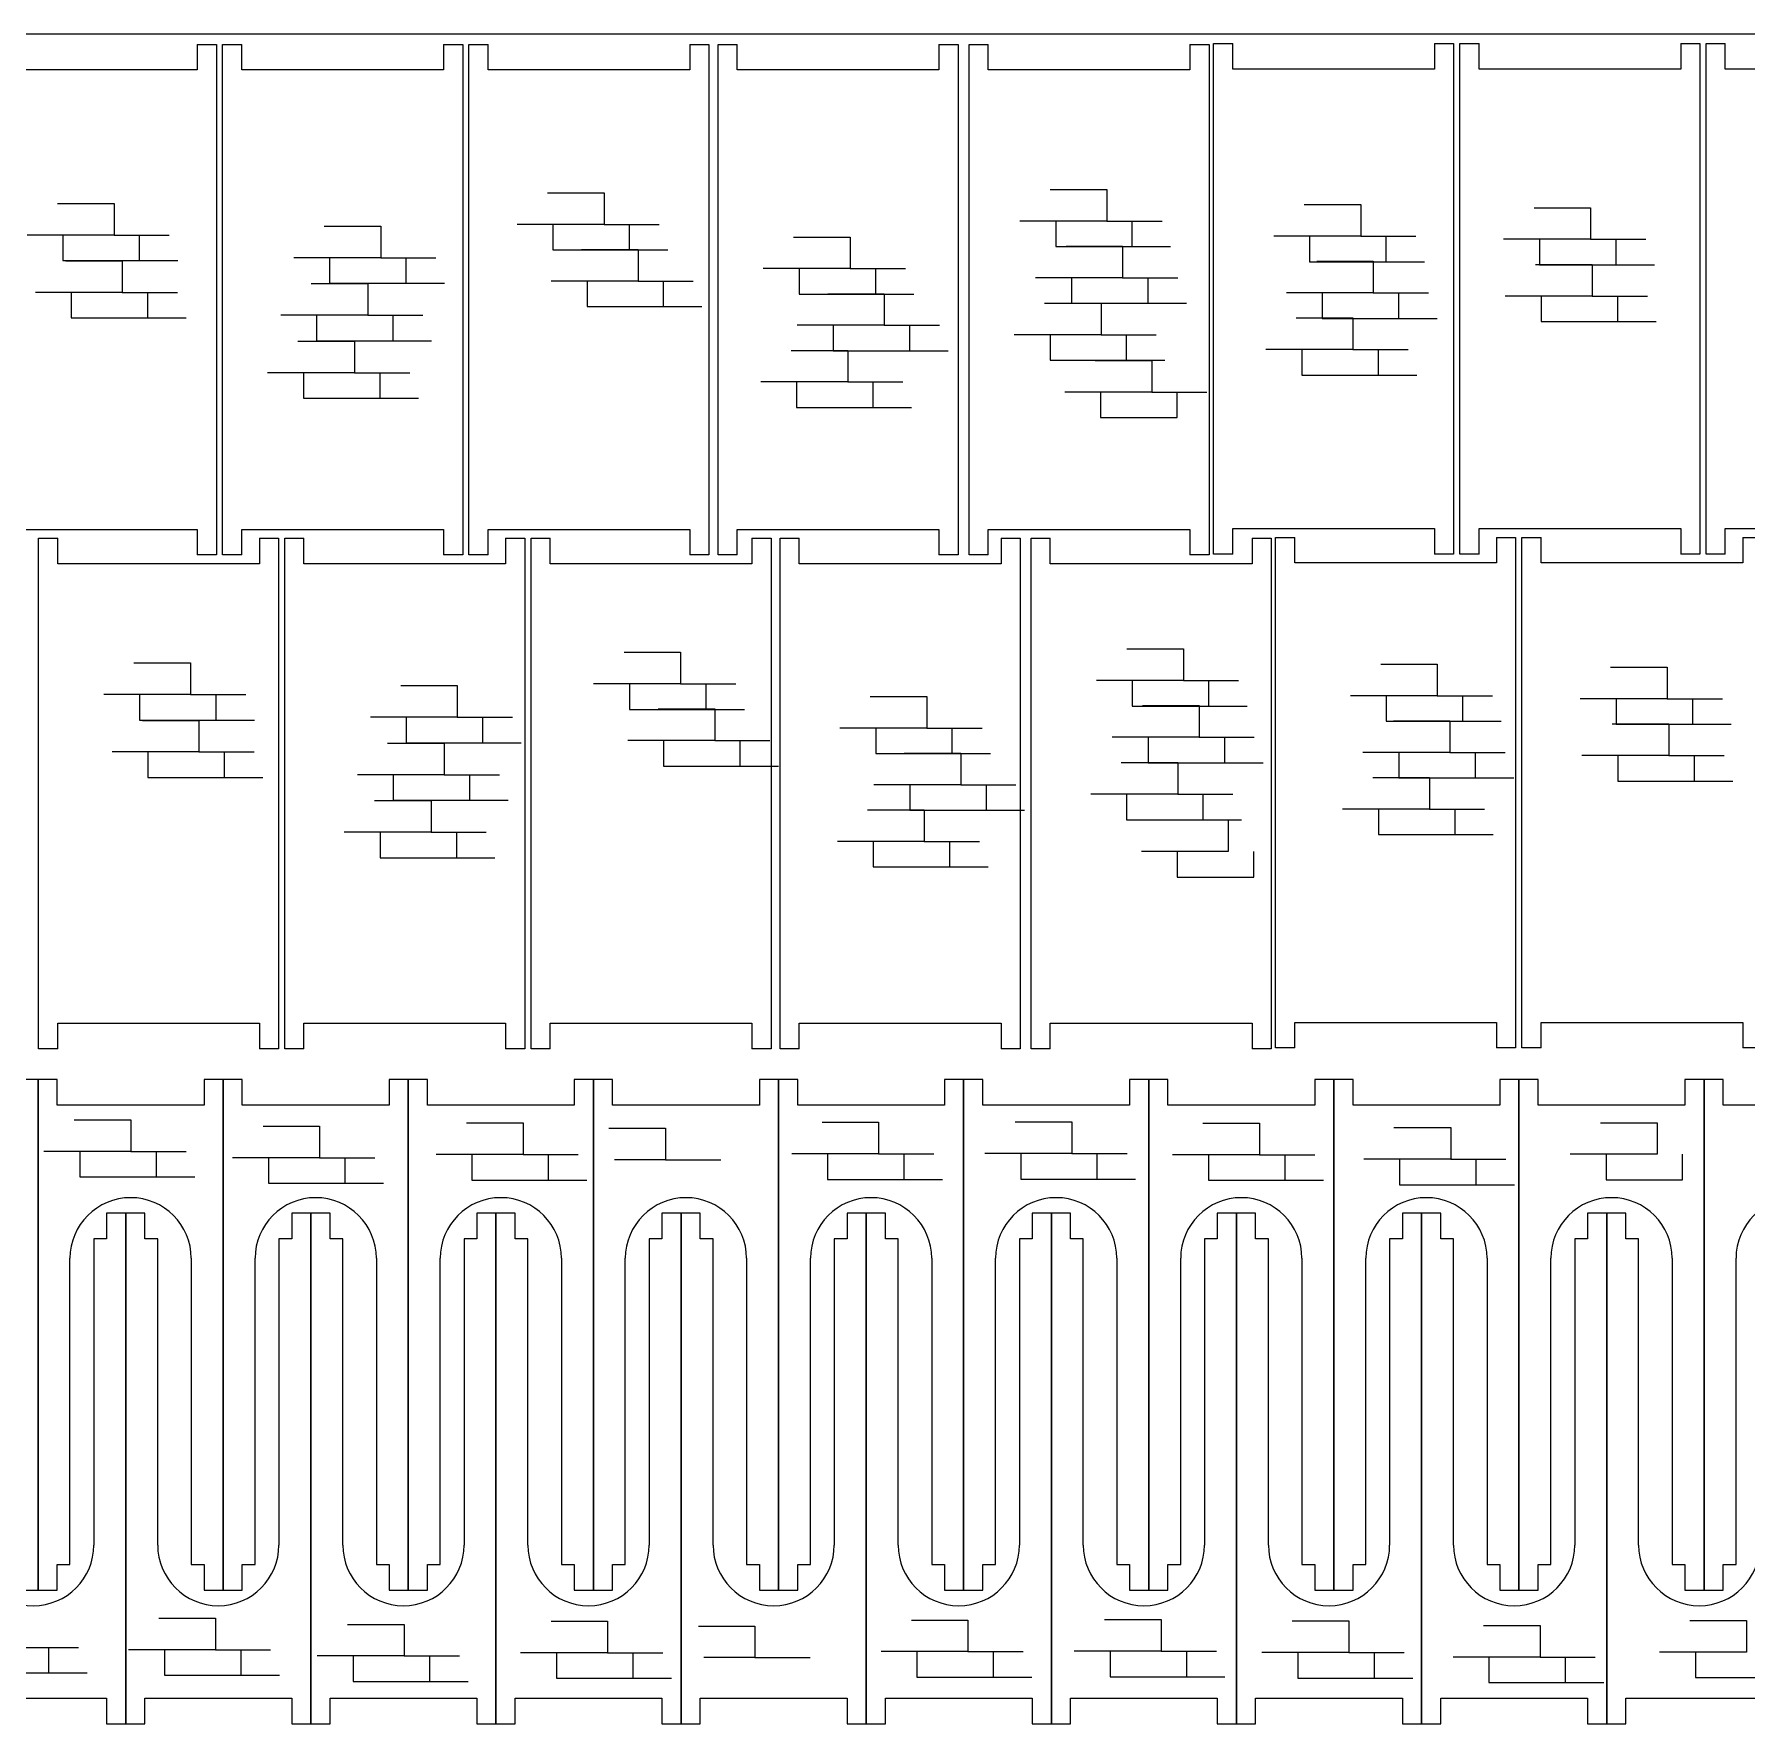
# Model space of a CAD drawing. Extents: x 12 to 612, y 217 to 777.
# Drawn here: x 134 to 268.1, y 644.8 to 777.1 of the extents above; entities that cross this region are included whole.
import ezdxf

# ---------------------------------------------------------------- set-up
doc = ezdxf.new("R2010")
doc.units = 0
doc.header["$MEASUREMENT"] = 0
doc.layers.get('0').update_dxf_attribs({"linetype": 'CONTINUOUS'})
doc.layers.add('VISIBLE__ISO_', color=7, linetype='CONTINUOUS')

msp = doc.modelspace()

# ---------------------------------------------------------------- linework, layer by layer
msp.add_line((612.27, 777.15), (12.27, 777.15))
at = {"color": 5}
for p, q in [((174.18, 764.73), (178.61, 764.73)), ((178.61, 764.73), (178.61, 762.25)), ((213.56, 764.99), (217.99, 764.99)), ((217.99, 764.99), (217.99, 762.51)), ((135.79, 763.89), (140.23, 763.89)), ((140.23, 763.89), (140.23, 761.41)), ((233.45, 763.8), (237.88, 763.8)), ((237.88, 763.8), (237.88, 761.32)), ((251.46, 763.55), (255.89, 763.55)), ((255.89, 763.55), (255.89, 761.08)), ((156.69, 762.11), (161.12, 762.11)), ((161.12, 762.11), (161.12, 759.63)), ((178.61, 762.25), (171.8, 762.25)), ((178.61, 762.25), (174.61, 762.25)), ((174.61, 762.25), (174.61, 760.25)), ((178.61, 762.25), (182.94, 762.25)), ((180.61, 760.25), (180.61, 762.25)), ((217.99, 762.51), (211.19, 762.51)), ((217.99, 762.51), (213.99, 762.51)), ((213.99, 762.51), (213.99, 760.51)), ((217.99, 762.51), (222.32, 762.51)), ((219.99, 760.51), (219.99, 762.51)), ((140.23, 761.41), (133.42, 761.41)), ((140.23, 761.41), (136.23, 761.41)), ((136.23, 761.41), (136.23, 759.41)), ((140.23, 761.41), (144.55, 761.41)), ((142.23, 759.41), (142.23, 761.41)), ((193.46, 761.26), (197.89, 761.26)), ((197.89, 761.26), (197.89, 758.78)), ((237.88, 761.32), (231.07, 761.32)), ((237.88, 761.32), (233.88, 761.32)), ((233.88, 761.32), (233.88, 759.32)), ((237.88, 761.32), (242.21, 761.32)), ((239.88, 759.32), (239.88, 761.32)), ((255.89, 761.08), (249.08, 761.08)), ((255.89, 761.08), (251.89, 761.08)), ((251.89, 761.08), (251.89, 759.08)), ((255.89, 761.08), (260.22, 761.08)), ((257.89, 759.08), (257.89, 761.08)), ((136.23, 759.41), (140.23, 759.41)), ((136.45, 759.39), (140.88, 759.39)), ((140.23, 759.41), (142.23, 759.41)), ((140.88, 759.39), (140.88, 756.92)), ((142.23, 759.41), (145.23, 759.41)), ((161.12, 759.63), (154.31, 759.63)), ((161.12, 759.63), (157.12, 759.63)), ((157.12, 759.63), (157.12, 757.63)), ((161.12, 759.63), (165.45, 759.63)), ((163.12, 757.63), (163.12, 759.63)), ((174.61, 760.25), (178.61, 760.25)), ((176.84, 760.29), (181.28, 760.29)), ((178.61, 760.25), (180.61, 760.25)), ((180.61, 760.25), (183.61, 760.25)), ((181.28, 760.29), (181.28, 757.81)), ((213.99, 760.51), (217.99, 760.51)), ((214.8, 760.55), (219.23, 760.55)), ((217.99, 760.51), (219.99, 760.51)), ((219.23, 760.55), (219.23, 758.07)), ((219.99, 760.51), (222.99, 760.51)), ((233.88, 759.32), (237.88, 759.32)), ((234.44, 759.36), (238.87, 759.36)), ((237.88, 759.32), (239.88, 759.32)), ((238.87, 759.36), (238.87, 756.88)), ((239.88, 759.32), (242.88, 759.32)), ((197.89, 758.78), (191.09, 758.78)), ((197.89, 758.78), (193.89, 758.78)), ((193.89, 758.78), (193.89, 756.78)), ((197.89, 758.78), (202.22, 758.78)), ((199.89, 756.78), (199.89, 758.78)), ((219.23, 758.07), (212.42, 758.07)), ((219.23, 758.07), (215.23, 758.07)), ((215.23, 758.07), (215.23, 756.07)), ((219.23, 758.07), (223.55, 758.07)), ((221.23, 756.07), (221.23, 758.07)), ((251.58, 759.11), (256.02, 759.11)), ((251.89, 759.08), (255.89, 759.08)), ((255.89, 759.08), (257.89, 759.08)), ((256.02, 759.11), (256.02, 756.63)), ((257.89, 759.08), (260.89, 759.08)), ((140.88, 756.92), (134.08, 756.92)), ((140.88, 756.92), (136.88, 756.92)), ((136.88, 756.92), (136.88, 754.92)), ((140.88, 756.92), (145.21, 756.92)), ((142.88, 754.92), (142.88, 756.92)), ((155.66, 757.61), (160.1, 757.61)), ((157.12, 757.63), (161.12, 757.63)), ((160.1, 757.61), (160.1, 755.13)), ((161.12, 757.63), (163.12, 757.63)), ((163.12, 757.63), (166.12, 757.63)), ((181.28, 757.81), (174.47, 757.81)), ((181.28, 757.81), (177.28, 757.81)), ((177.28, 757.81), (177.28, 755.81)), ((181.28, 757.81), (185.6, 757.81)), ((183.28, 755.81), (183.28, 757.81)), ((193.89, 756.78), (197.89, 756.78)), ((196.13, 756.82), (200.56, 756.82)), ((197.89, 756.78), (199.89, 756.78)), ((199.89, 756.78), (202.89, 756.78)), ((200.56, 756.82), (200.56, 754.34)), ((238.87, 756.88), (232.06, 756.88)), ((238.87, 756.88), (234.87, 756.88)), ((234.87, 756.88), (234.87, 754.88)), ((238.87, 756.88), (243.19, 756.88)), ((240.87, 754.88), (240.87, 756.88)), ((256.02, 756.63), (249.21, 756.63)), ((256.02, 756.63), (252.02, 756.63)), ((252.02, 756.63), (252.02, 754.63)), ((256.02, 756.63), (260.34, 756.63)), ((258.02, 754.63), (258.02, 756.63)), ((177.28, 755.81), (181.28, 755.81)), ((181.28, 755.81), (183.28, 755.81)), ((183.28, 755.81), (186.28, 755.81)), ((213.12, 756.08), (217.55, 756.08)), ((215.23, 756.07), (219.23, 756.07)), ((217.55, 756.08), (217.55, 753.6)), ((219.23, 756.07), (221.23, 756.07)), ((221.23, 756.07), (224.23, 756.07)), ((136.88, 754.92), (140.88, 754.92)), ((140.88, 754.92), (142.88, 754.92)), ((142.88, 754.92), (145.88, 754.92)), ((160.1, 755.13), (153.29, 755.13)), ((160.1, 755.13), (156.1, 755.13)), ((156.1, 755.13), (156.1, 753.13)), ((160.1, 755.13), (164.42, 755.13)), ((162.1, 753.13), (162.1, 755.13)), ((200.56, 754.34), (193.75, 754.34)), ((200.56, 754.34), (196.56, 754.34)), ((196.56, 754.34), (196.56, 752.34)), ((200.56, 754.34), (204.88, 754.34)), ((202.56, 752.34), (202.56, 754.34)), ((232.83, 754.92), (237.27, 754.92)), ((234.87, 754.88), (238.87, 754.88)), ((237.27, 754.92), (237.27, 752.44)), ((238.87, 754.88), (240.87, 754.88)), ((240.87, 754.88), (243.87, 754.88)), ((252.02, 754.63), (256.02, 754.63)), ((256.02, 754.63), (258.02, 754.63)), ((258.02, 754.63), (261.02, 754.63)), ((154.64, 753.11), (159.07, 753.11)), ((156.1, 753.13), (160.1, 753.13)), ((159.07, 753.11), (159.07, 750.63)), ((160.1, 753.13), (162.1, 753.13)), ((162.1, 753.13), (165.1, 753.13)), ((217.55, 753.6), (210.74, 753.6)), ((217.55, 753.6), (213.55, 753.6)), ((213.55, 753.6), (213.55, 751.6)), ((217.55, 753.6), (221.87, 753.6)), ((219.55, 751.6), (219.55, 753.6)), ((193.26, 752.38), (197.7, 752.38)), ((196.56, 752.34), (200.56, 752.34)), ((197.7, 752.38), (197.7, 749.9)), ((200.56, 752.34), (202.56, 752.34)), ((202.56, 752.34), (205.56, 752.34)), ((213.55, 751.6), (217.55, 751.6)), ((217.07, 751.59), (221.51, 751.59)), ((217.55, 751.6), (219.55, 751.6)), ((219.55, 751.6), (222.55, 751.6)), ((221.51, 751.59), (221.51, 749.11)), ((237.27, 752.44), (230.46, 752.44)), ((237.27, 752.44), (233.27, 752.44)), ((233.27, 752.44), (233.27, 750.44)), ((237.27, 752.44), (241.59, 752.44)), ((239.27, 750.44), (239.27, 752.44)), ((159.07, 750.63), (152.26, 750.63)), ((159.07, 750.63), (155.07, 750.63)), ((155.07, 750.63), (155.07, 748.63)), ((159.07, 750.63), (163.39, 750.63)), ((161.07, 748.63), (161.07, 750.63)), ((197.7, 749.9), (190.89, 749.9)), ((197.7, 749.9), (193.7, 749.9)), ((193.7, 749.9), (193.7, 747.9)), ((197.7, 749.9), (202.02, 749.9)), ((199.7, 747.9), (199.7, 749.9)), ((233.27, 750.44), (237.27, 750.44)), ((237.27, 750.44), (239.27, 750.44)), ((239.27, 750.44), (242.27, 750.44)), ((155.07, 748.63), (159.07, 748.63)), ((159.07, 748.63), (161.07, 748.63)), ((161.07, 748.63), (164.07, 748.63)), ((221.51, 749.11), (214.7, 749.11)), ((221.51, 749.11), (217.51, 749.11)), ((217.51, 749.11), (217.51, 747.11)), ((221.51, 749.11), (225.83, 749.11)), ((223.51, 747.11), (223.51, 749.11)), ((193.7, 747.9), (197.7, 747.9)), ((197.7, 747.9), (199.7, 747.9)), ((199.7, 747.9), (202.7, 747.9)), ((217.51, 747.11), (221.51, 747.11)), ((221.51, 747.11), (223.51, 747.11)), ((180.18, 728.73), (184.61, 728.73)), ((184.61, 728.73), (184.61, 726.25)), ((219.56, 728.99), (223.99, 728.99)), ((223.99, 728.99), (223.99, 726.51)), ((141.79, 727.89), (146.23, 727.89)), ((146.23, 727.89), (146.23, 725.41)), ((239.45, 727.8), (243.88, 727.8)), ((243.88, 727.8), (243.88, 725.32)), ((257.46, 727.55), (261.89, 727.55)), ((261.89, 727.55), (261.89, 725.08)), ((162.69, 726.11), (167.12, 726.11)), ((167.12, 726.11), (167.12, 723.63)), ((184.61, 726.25), (177.8, 726.25)), ((184.61, 726.25), (180.61, 726.25)), ((180.61, 726.25), (180.61, 724.25)), ((184.61, 726.25), (188.94, 726.25)), ((186.61, 724.25), (186.61, 726.25)), ((223.99, 726.51), (217.19, 726.51)), ((223.99, 726.51), (219.99, 726.51)), ((219.99, 726.51), (219.99, 724.51)), ((223.99, 726.51), (228.32, 726.51)), ((225.99, 724.51), (225.99, 726.51)), ((146.23, 725.41), (139.42, 725.41)), ((146.23, 725.41), (142.23, 725.41)), ((142.23, 725.41), (142.23, 723.41)), ((146.23, 725.41), (150.55, 725.41)), ((148.23, 723.41), (148.23, 725.41)), ((199.46, 725.26), (203.89, 725.26)), ((203.89, 725.26), (203.89, 722.78)), ((219.99, 724.51), (223.99, 724.51)), ((220.8, 724.55), (225.23, 724.55)), ((223.99, 724.51), (225.99, 724.51)), ((225.23, 724.55), (225.23, 722.07)), ((225.99, 724.51), (228.99, 724.51)), ((243.88, 725.32), (237.07, 725.32)), ((243.88, 725.32), (239.88, 725.32)), ((239.88, 725.32), (239.88, 723.32)), ((243.88, 725.32), (248.21, 725.32)), ((245.88, 723.32), (245.88, 725.32)), ((261.89, 725.08), (255.08, 725.08)), ((261.89, 725.08), (257.89, 725.08)), ((257.89, 725.08), (257.89, 723.08)), ((261.89, 725.08), (266.22, 725.08)), ((263.89, 723.08), (263.89, 725.08)), ((142.23, 723.41), (146.23, 723.41)), ((142.45, 723.39), (146.88, 723.39)), ((146.23, 723.41), (148.23, 723.41)), ((146.88, 723.39), (146.88, 720.92)), ((148.23, 723.41), (151.23, 723.41)), ((167.12, 723.63), (160.31, 723.63)), ((167.12, 723.63), (163.12, 723.63)), ((163.12, 723.63), (163.12, 721.63)), ((167.12, 723.63), (171.45, 723.63)), ((169.12, 721.63), (169.12, 723.63)), ((180.61, 724.25), (184.61, 724.25)), ((182.84, 724.29), (187.28, 724.29)), ((184.61, 724.25), (186.61, 724.25)), ((186.61, 724.25), (189.61, 724.25)), ((187.28, 724.29), (187.28, 721.81)), ((239.88, 723.32), (243.88, 723.32)), ((240.44, 723.36), (244.87, 723.36)), ((243.88, 723.32), (245.88, 723.32)), ((244.87, 723.36), (244.87, 720.88)), ((245.88, 723.32), (248.88, 723.32)), ((257.58, 723.11), (262.02, 723.11)), ((257.89, 723.08), (261.89, 723.08)), ((261.89, 723.08), (263.89, 723.08)), ((262.02, 723.11), (262.02, 720.63)), ((263.89, 723.08), (266.89, 723.08)), ((187.28, 721.81), (180.47, 721.81)), ((187.28, 721.81), (183.28, 721.81)), ((183.28, 721.81), (183.28, 719.81)), ((187.28, 721.81), (191.6, 721.81)), ((189.28, 719.81), (189.28, 721.81)), ((203.89, 722.78), (197.09, 722.78)), ((203.89, 722.78), (199.89, 722.78)), ((199.89, 722.78), (199.89, 720.78)), ((203.89, 722.78), (208.22, 722.78)), ((205.89, 720.78), (205.89, 722.78)), ((225.23, 722.07), (218.42, 722.07)), ((225.23, 722.07), (221.23, 722.07)), ((221.23, 722.07), (221.23, 720.07)), ((225.23, 722.07), (229.55, 722.07)), ((227.23, 720.07), (227.23, 722.07)), ((146.88, 720.92), (140.08, 720.92)), ((146.88, 720.92), (142.88, 720.92)), ((142.88, 720.92), (142.88, 718.92)), ((146.88, 720.92), (151.21, 720.92)), ((148.88, 718.92), (148.88, 720.92)), ((161.66, 721.61), (166.1, 721.61)), ((163.12, 721.63), (167.12, 721.63)), ((166.1, 721.61), (166.1, 719.13)), ((167.12, 721.63), (169.12, 721.63)), ((169.12, 721.63), (172.12, 721.63)), ((199.89, 720.78), (203.89, 720.78)), ((202.13, 720.82), (206.56, 720.82)), ((203.89, 720.78), (205.89, 720.78)), ((205.89, 720.78), (208.89, 720.78)), ((206.56, 720.82), (206.56, 718.34)), ((244.87, 720.88), (238.06, 720.88)), ((244.87, 720.88), (240.87, 720.88)), ((240.87, 720.88), (240.87, 718.88)), ((244.87, 720.88), (249.19, 720.88)), ((246.87, 718.88), (246.87, 720.88)), ((262.02, 720.63), (255.21, 720.63)), ((262.02, 720.63), (258.02, 720.63)), ((258.02, 720.63), (258.02, 718.63)), ((262.02, 720.63), (266.34, 720.63)), ((264.02, 718.63), (264.02, 720.63)), ((166.1, 719.13), (159.29, 719.13)), ((166.1, 719.13), (162.1, 719.13)), ((162.1, 719.13), (162.1, 717.13)), ((166.1, 719.13), (170.42, 719.13)), ((168.1, 717.13), (168.1, 719.13)), ((183.28, 719.81), (187.28, 719.81)), ((187.28, 719.81), (189.28, 719.81)), ((189.28, 719.81), (192.28, 719.81)), ((219.12, 720.08), (223.55, 720.08)), ((221.23, 720.07), (225.23, 720.07)), ((223.55, 720.08), (223.55, 717.6)), ((225.23, 720.07), (227.23, 720.07)), ((227.23, 720.07), (230.23, 720.07)), ((142.88, 718.92), (146.88, 718.92)), ((146.88, 718.92), (148.88, 718.92)), ((148.88, 718.92), (151.88, 718.92)), ((206.56, 718.34), (199.75, 718.34)), ((206.56, 718.34), (202.56, 718.34)), ((202.56, 718.34), (202.56, 716.34)), ((206.56, 718.34), (210.88, 718.34)), ((208.56, 716.34), (208.56, 718.34)), ((238.83, 718.92), (243.27, 718.92)), ((240.87, 718.88), (244.87, 718.88)), ((243.27, 718.92), (243.27, 716.44)), ((244.87, 718.88), (246.87, 718.88)), ((246.87, 718.88), (249.87, 718.88)), ((258.02, 718.63), (262.02, 718.63)), ((262.02, 718.63), (264.02, 718.63)), ((264.02, 718.63), (267.02, 718.63)), ((160.64, 717.11), (165.07, 717.11)), ((162.1, 717.13), (166.1, 717.13)), ((165.07, 717.11), (165.07, 714.63)), ((166.1, 717.13), (168.1, 717.13)), ((168.1, 717.13), (171.1, 717.13)), ((199.26, 716.38), (203.7, 716.38)), ((202.56, 716.34), (206.56, 716.34)), ((203.7, 716.38), (203.7, 713.9)), ((206.56, 716.34), (208.56, 716.34)), ((208.56, 716.34), (211.56, 716.34)), ((223.55, 717.6), (216.74, 717.6)), ((223.55, 717.6), (219.55, 717.6)), ((219.55, 717.6), (219.55, 715.6)), ((223.55, 717.6), (227.87, 717.6)), ((225.55, 715.6), (225.55, 717.6)), ((243.27, 716.44), (236.46, 716.44)), ((243.27, 716.44), (239.27, 716.44)), ((239.27, 716.44), (239.27, 714.44)), ((243.27, 716.44), (247.59, 716.44)), ((245.27, 714.44), (245.27, 716.44)), ((219.55, 715.6), (223.55, 715.6)), ((223.07, 715.59), (227.51, 715.59)), ((223.55, 715.6), (225.55, 715.6)), ((225.55, 715.6), (228.55, 715.6)), ((227.51, 715.59), (227.51, 713.11)), ((165.07, 714.63), (158.26, 714.63)), ((165.07, 714.63), (161.07, 714.63)), ((161.07, 714.63), (161.07, 712.63)), ((165.07, 714.63), (169.39, 714.63)), ((167.07, 712.63), (167.07, 714.63)), ((203.7, 713.9), (196.89, 713.9)), ((203.7, 713.9), (199.7, 713.9)), ((199.7, 713.9), (199.7, 711.9)), ((203.7, 713.9), (208.02, 713.9)), ((205.7, 711.9), (205.7, 713.9)), ((239.27, 714.44), (243.27, 714.44)), ((243.27, 714.44), (245.27, 714.44)), ((245.27, 714.44), (248.27, 714.44)), ((161.07, 712.63), (165.07, 712.63)), ((165.07, 712.63), (167.07, 712.63)), ((167.07, 712.63), (170.07, 712.63)), ((227.51, 713.11), (220.7, 713.11)), ((227.51, 713.11), (223.51, 713.11)), ((223.51, 713.11), (223.51, 711.11)), ((229.51, 711.11), (229.51, 713.11)), ((199.7, 711.9), (203.7, 711.9)), ((203.7, 711.9), (205.7, 711.9)), ((205.7, 711.9), (208.7, 711.9)), ((223.51, 711.11), (227.51, 711.11)), ((227.51, 711.11), (229.51, 711.11)), ((137.12, 692.1), (141.55, 692.1)), ((141.55, 692.1), (141.55, 689.62)), ((151.9, 691.6), (156.33, 691.6)), ((156.33, 691.6), (156.33, 689.12)), ((167.83, 691.85), (172.27, 691.85)), ((172.27, 691.85), (172.27, 689.37)), ((179, 691.43), (183.43, 691.43)), ((183.43, 691.43), (183.43, 688.96)), ((195.69, 691.9), (200.12, 691.9)), ((200.12, 691.9), (200.12, 689.42)), ((210.82, 691.93), (215.25, 691.93)), ((215.25, 691.93), (215.25, 689.45)), ((225.52, 691.83), (229.96, 691.83)), ((229.96, 691.83), (229.96, 689.35)), ((240.49, 691.48), (244.93, 691.48)), ((244.93, 691.48), (244.93, 689)), ((256.67, 691.86), (261.1, 691.86)), ((261.1, 691.86), (261.1, 689.39)), ((141.55, 689.62), (134.74, 689.62)), ((141.55, 689.62), (137.55, 689.62)), ((137.55, 689.62), (137.55, 687.62)), ((141.55, 689.62), (145.88, 689.62)), ((143.55, 687.62), (143.55, 689.62)), ((156.33, 689.12), (149.52, 689.12)), ((156.33, 689.12), (152.33, 689.12)), ((152.33, 689.12), (152.33, 687.12)), ((156.33, 689.12), (160.66, 689.12)), ((158.33, 687.12), (158.33, 689.12)), ((172.27, 689.37), (165.46, 689.37)), ((172.27, 689.37), (168.27, 689.37)), ((168.27, 689.37), (168.27, 687.37)), ((172.27, 689.37), (176.59, 689.37)), ((174.27, 687.37), (174.27, 689.37)), ((183.43, 688.96), (179.43, 688.96)), ((183.43, 688.96), (187.76, 688.96)), ((200.12, 689.42), (193.31, 689.42)), ((200.12, 689.42), (196.12, 689.42)), ((196.12, 689.42), (196.12, 687.42)), ((200.12, 689.42), (204.44, 689.42)), ((202.12, 687.42), (202.12, 689.42)), ((215.25, 689.45), (208.44, 689.45)), ((215.25, 689.45), (211.25, 689.45)), ((211.25, 689.45), (211.25, 687.45)), ((215.25, 689.45), (219.58, 689.45)), ((217.25, 687.45), (217.25, 689.45)), ((229.96, 689.35), (223.15, 689.35)), ((229.96, 689.35), (225.96, 689.35)), ((225.96, 689.35), (225.96, 687.35)), ((229.96, 689.35), (234.28, 689.35)), ((231.96, 687.35), (231.96, 689.35)), ((244.93, 689), (238.12, 689)), ((244.93, 689), (240.93, 689)), ((240.93, 689), (240.93, 687)), ((244.93, 689), (249.25, 689)), ((246.93, 687), (246.93, 689)), ((261.1, 689.39), (254.29, 689.39)), ((261.1, 689.39), (257.1, 689.39)), ((257.1, 689.39), (257.1, 687.39)), ((263.1, 687.39), (263.1, 689.39)), ((137.55, 687.62), (141.55, 687.62)), ((141.55, 687.62), (143.55, 687.62)), ((143.55, 687.62), (146.55, 687.62)), ((152.33, 687.12), (156.33, 687.12)), ((156.33, 687.12), (158.33, 687.12)), ((158.33, 687.12), (161.33, 687.12)), ((168.27, 687.37), (172.27, 687.37)), ((172.27, 687.37), (174.27, 687.37)), ((174.27, 687.37), (177.27, 687.37)), ((196.12, 687.42), (200.12, 687.42)), ((200.12, 687.42), (202.12, 687.42)), ((202.12, 687.42), (205.12, 687.42)), ((211.25, 687.45), (215.25, 687.45)), ((215.25, 687.45), (217.25, 687.45)), ((217.25, 687.45), (220.25, 687.45)), ((225.96, 687.35), (229.96, 687.35)), ((229.96, 687.35), (231.96, 687.35)), ((231.96, 687.35), (234.96, 687.35)), ((240.93, 687), (244.93, 687)), ((244.93, 687), (246.93, 687)), ((246.93, 687), (249.93, 687)), ((257.1, 687.39), (261.1, 687.39)), ((261.1, 687.39), (263.1, 687.39)), ((143.74, 653.05), (148.18, 653.05)), ((148.18, 653.05), (148.18, 650.57)), ((158.52, 652.56), (162.96, 652.56)), ((162.96, 652.56), (162.96, 650.08)), ((174.46, 652.8), (178.89, 652.8)), ((178.89, 652.8), (178.89, 650.33)), ((186, 652.43), (190.43, 652.43)), ((190.43, 652.43), (190.43, 649.96)), ((202.69, 652.9), (207.12, 652.9)), ((207.12, 652.9), (207.12, 650.42)), ((217.82, 652.93), (222.25, 652.93)), ((222.25, 652.93), (222.25, 650.45)), ((232.52, 652.83), (236.96, 652.83)), ((236.96, 652.83), (236.96, 650.35)), ((247.49, 652.48), (251.93, 652.48)), ((251.93, 652.48), (251.93, 650)), ((263.67, 652.86), (268.1, 652.86)), ((268.1, 652.86), (268.1, 650.39)), ((133.13, 650.75), (137.46, 650.75)), ((135.13, 648.75), (135.13, 650.75)), ((148.18, 650.57), (141.37, 650.57)), ((148.18, 650.57), (144.18, 650.57)), ((144.18, 650.57), (144.18, 648.57)), ((148.18, 650.57), (152.5, 650.57)), ((150.18, 648.57), (150.18, 650.57)), ((162.96, 650.08), (156.15, 650.08)), ((162.96, 650.08), (158.96, 650.08)), ((158.96, 650.08), (158.96, 648.08)), ((162.96, 650.08), (167.28, 650.08)), ((164.96, 648.08), (164.96, 650.08)), ((178.89, 650.33), (172.08, 650.33)), ((178.89, 650.33), (174.89, 650.33)), ((174.89, 650.33), (174.89, 648.33)), ((178.89, 650.33), (183.21, 650.33)), ((180.89, 648.33), (180.89, 650.33)), ((190.43, 649.96), (186.43, 649.96)), ((190.43, 649.96), (194.76, 649.96)), ((207.12, 650.42), (200.31, 650.42)), ((207.12, 650.42), (203.12, 650.42)), ((203.12, 650.42), (203.12, 648.42)), ((207.12, 650.42), (211.44, 650.42)), ((209.12, 648.42), (209.12, 650.42)), ((222.25, 650.45), (215.44, 650.45)), ((222.25, 650.45), (218.25, 650.45)), ((218.25, 650.45), (218.25, 648.45)), ((222.25, 650.45), (226.58, 650.45)), ((224.25, 648.45), (224.25, 650.45)), ((236.96, 650.35), (230.15, 650.35)), ((236.96, 650.35), (232.96, 650.35)), ((232.96, 650.35), (232.96, 648.35)), ((236.96, 650.35), (241.28, 650.35)), ((238.96, 648.35), (238.96, 650.35)), ((251.93, 650), (245.12, 650)), ((251.93, 650), (247.93, 650)), ((247.93, 650), (247.93, 648)), ((251.93, 650), (256.25, 650)), ((253.93, 648), (253.93, 650)), ((268.1, 650.39), (261.29, 650.39)), ((268.1, 650.39), (264.1, 650.39)), ((264.1, 650.39), (264.1, 648.39)), ((133.13, 648.75), (135.13, 648.75)), ((135.13, 648.75), (138.13, 648.75)), ((144.18, 648.57), (148.18, 648.57)), ((148.18, 648.57), (150.18, 648.57)), ((150.18, 648.57), (153.18, 648.57)), ((158.96, 648.08), (162.96, 648.08)), ((162.96, 648.08), (164.96, 648.08)), ((164.96, 648.08), (167.96, 648.08)), ((174.89, 648.33), (178.89, 648.33)), ((178.89, 648.33), (180.89, 648.33)), ((180.89, 648.33), (183.89, 648.33)), ((203.12, 648.42), (207.12, 648.42)), ((207.12, 648.42), (209.12, 648.42)), ((209.12, 648.42), (212.12, 648.42)), ((218.25, 648.45), (222.25, 648.45)), ((222.25, 648.45), (224.25, 648.45)), ((224.25, 648.45), (227.25, 648.45)), ((232.96, 648.35), (236.96, 648.35)), ((236.96, 648.35), (238.96, 648.35)), ((238.96, 648.35), (241.96, 648.35)), ((247.93, 648), (251.93, 648)), ((251.93, 648), (253.93, 648)), ((253.93, 648), (256.93, 648)), ((264.1, 648.39), (268.1, 648.39)), ((268.1, 648.39), (270.1, 648.39))]:
    msp.add_line(p, q, dxfattribs=at)
at = {"layer": 'VISIBLE__ISO_'}
for p, q in [((146.75, 776.35), (146.75, 774.35)), ((146.75, 776.35), (148.25, 776.35)), ((148.25, 776.35), (148.25, 736.35)), ((148.74, 776.35), (150.24, 776.35)), ((148.74, 736.35), (148.74, 776.35)), ((150.24, 774.35), (150.24, 776.35)), ((166.04, 776.35), (166.04, 774.35)), ((166.04, 776.35), (167.54, 776.35)), ((167.54, 776.35), (167.54, 736.35)), ((168.03, 776.35), (169.53, 776.35)), ((168.03, 736.35), (168.03, 776.35)), ((169.53, 774.35), (169.53, 776.35)), ((185.33, 776.35), (185.33, 774.35)), ((185.33, 776.35), (186.83, 776.35)), ((186.83, 776.35), (186.83, 736.35)), ((187.55, 776.35), (189.05, 776.35)), ((187.55, 736.35), (187.55, 776.35)), ((189.05, 774.35), (189.05, 776.35)), ((204.85, 776.35), (204.85, 774.35)), ((204.85, 776.35), (206.35, 776.35)), ((206.35, 776.35), (206.35, 736.35)), ((207.21, 776.35), (208.71, 776.35)), ((207.21, 736.35), (207.21, 776.35)), ((208.71, 774.35), (208.71, 776.35)), ((224.51, 776.35), (224.51, 774.35)), ((224.51, 776.35), (226.01, 776.35)), ((226.01, 776.35), (226.01, 736.35)), ((226.36, 776.41), (227.86, 776.41)), ((226.36, 736.41), (226.36, 776.41)), ((227.86, 774.41), (227.86, 776.41)), ((243.66, 776.41), (243.66, 774.41)), ((243.66, 776.41), (245.16, 776.41)), ((245.16, 776.41), (245.16, 736.41)), ((245.65, 776.41), (247.15, 776.41)), ((245.65, 736.41), (245.65, 776.41)), ((247.15, 774.41), (247.15, 776.41)), ((262.95, 776.41), (262.95, 774.41)), ((262.95, 776.41), (264.45, 776.41)), ((264.45, 776.41), (264.45, 736.41)), ((264.94, 776.41), (266.44, 776.41)), ((264.94, 736.41), (264.94, 776.41)), ((266.44, 774.41), (266.44, 776.41)), ((146.75, 774.35), (130.95, 774.35)), ((166.04, 774.35), (150.24, 774.35)), ((185.33, 774.35), (169.53, 774.35)), ((204.85, 774.35), (189.05, 774.35)), ((224.51, 774.35), (208.71, 774.35)), ((243.66, 774.41), (227.86, 774.41)), ((262.95, 774.41), (247.15, 774.41)), ((282.24, 774.41), (266.44, 774.41)), ((130.95, 738.35), (146.75, 738.35)), ((146.75, 738.35), (146.75, 736.35)), ((150.24, 736.35), (150.24, 738.35)), ((150.24, 738.35), (166.04, 738.35)), ((166.04, 738.35), (166.04, 736.35)), ((169.53, 736.35), (169.53, 738.35)), ((169.53, 738.35), (185.33, 738.35)), ((185.33, 738.35), (185.33, 736.35)), ((189.05, 736.35), (189.05, 738.35)), ((189.05, 738.35), (204.85, 738.35)), ((204.85, 738.35), (204.85, 736.35)), ((208.71, 736.35), (208.71, 738.35)), ((208.71, 738.35), (224.51, 738.35)), ((224.51, 738.35), (224.51, 736.35)), ((227.86, 736.41), (227.86, 738.41)), ((227.86, 738.41), (243.66, 738.41)), ((243.66, 738.41), (243.66, 736.41)), ((247.15, 736.41), (247.15, 738.41)), ((247.15, 738.41), (262.95, 738.41)), ((262.95, 738.41), (262.95, 736.41)), ((266.44, 736.41), (266.44, 738.41)), ((266.44, 738.41), (282.24, 738.41)), ((134.32, 737.66), (135.82, 737.66)), ((134.32, 697.66), (134.32, 737.66)), ((135.82, 735.66), (135.82, 737.66)), ((151.62, 737.66), (151.62, 735.66)), ((151.62, 737.66), (153.12, 737.66)), ((153.12, 737.66), (153.12, 697.66)), ((153.6, 737.66), (155.1, 737.66)), ((153.6, 697.66), (153.6, 737.66)), ((155.1, 735.66), (155.1, 737.66)), ((170.9, 737.66), (170.9, 735.66)), ((170.9, 737.66), (172.4, 737.66)), ((172.4, 737.66), (172.4, 697.66)), ((172.9, 737.66), (174.4, 737.66)), ((172.9, 697.66), (172.9, 737.66)), ((174.4, 735.66), (174.4, 737.66)), ((190.2, 737.66), (190.2, 735.66)), ((190.2, 737.66), (191.7, 737.66)), ((191.7, 737.66), (191.7, 697.66)), ((192.41, 737.66), (193.91, 737.66)), ((192.41, 697.66), (192.41, 737.66)), ((193.91, 735.66), (193.91, 737.66)), ((209.71, 737.66), (209.71, 735.66)), ((209.71, 737.66), (211.21, 737.66)), ((211.21, 737.66), (211.21, 697.66)), ((212.07, 737.66), (213.57, 737.66)), ((212.07, 697.66), (212.07, 737.66)), ((213.57, 735.66), (213.57, 737.66)), ((229.37, 737.66), (229.37, 735.66)), ((229.37, 737.66), (230.87, 737.66)), ((230.87, 737.66), (230.87, 697.66)), ((231.22, 737.72), (232.72, 737.72)), ((231.22, 697.72), (231.22, 737.72)), ((232.72, 735.72), (232.72, 737.72)), ((248.52, 737.72), (248.52, 735.72)), ((248.52, 737.72), (250.02, 737.72)), ((250.02, 737.72), (250.02, 697.72)), ((250.51, 737.72), (252.01, 737.72)), ((250.51, 697.72), (250.51, 737.72)), ((252.01, 735.72), (252.01, 737.72)), ((267.81, 737.72), (267.81, 735.72)), ((267.81, 737.72), (269.31, 737.72)), ((151.62, 735.66), (135.82, 735.66)), ((148.25, 736.35), (146.75, 736.35)), ((150.24, 736.35), (148.74, 736.35)), ((170.9, 735.66), (155.1, 735.66)), ((167.54, 736.35), (166.04, 736.35)), ((169.53, 736.35), (168.03, 736.35)), ((190.2, 735.66), (174.4, 735.66)), ((186.83, 736.35), (185.33, 736.35)), ((189.05, 736.35), (187.55, 736.35)), ((209.71, 735.66), (193.91, 735.66)), ((206.35, 736.35), (204.85, 736.35)), ((208.71, 736.35), (207.21, 736.35)), ((229.37, 735.66), (213.57, 735.66)), ((226.01, 736.35), (224.51, 736.35)), ((227.86, 736.41), (226.36, 736.41)), ((248.52, 735.72), (232.72, 735.72)), ((245.16, 736.41), (243.66, 736.41)), ((247.15, 736.41), (245.65, 736.41)), ((267.81, 735.72), (252.01, 735.72)), ((264.45, 736.41), (262.95, 736.41)), ((266.44, 736.41), (264.94, 736.41)), ((135.82, 697.66), (135.82, 699.66)), ((135.82, 699.66), (151.62, 699.66)), ((151.62, 699.66), (151.62, 697.66)), ((155.1, 697.66), (155.1, 699.66)), ((155.1, 699.66), (170.9, 699.66)), ((170.9, 699.66), (170.9, 697.66)), ((174.4, 697.66), (174.4, 699.66)), ((174.4, 699.66), (190.2, 699.66)), ((190.2, 699.66), (190.2, 697.66)), ((193.91, 697.66), (193.91, 699.66)), ((193.91, 699.66), (209.71, 699.66)), ((209.71, 699.66), (209.71, 697.66)), ((213.57, 697.66), (213.57, 699.66)), ((213.57, 699.66), (229.37, 699.66)), ((229.37, 699.66), (229.37, 697.66)), ((232.72, 697.72), (232.72, 699.72)), ((232.72, 699.72), (248.52, 699.72)), ((248.52, 699.72), (248.52, 697.72)), ((252.01, 697.72), (252.01, 699.72)), ((252.01, 699.72), (267.81, 699.72)), ((267.81, 699.72), (267.81, 697.72)), ((135.82, 697.66), (134.32, 697.66)), ((153.12, 697.66), (151.62, 697.66)), ((155.1, 697.66), (153.6, 697.66)), ((172.4, 697.66), (170.9, 697.66)), ((174.4, 697.66), (172.9, 697.66)), ((191.7, 697.66), (190.2, 697.66)), ((193.91, 697.66), (192.41, 697.66)), ((211.21, 697.66), (209.71, 697.66)), ((213.57, 697.66), (212.07, 697.66)), ((230.87, 697.66), (229.37, 697.66)), ((232.72, 697.72), (231.22, 697.72)), ((250.02, 697.72), (248.52, 697.72)), ((252.01, 697.72), (250.51, 697.72)), ((269.31, 697.72), (267.81, 697.72)), ((134.28, 695.24), (132.78, 695.24)), ((134.28, 655.24), (134.28, 695.24)), ((135.78, 695.24), (134.28, 695.24)), ((134.28, 695.24), (134.28, 655.24)), ((135.78, 693.24), (135.78, 695.24)), ((147.28, 695.24), (147.28, 693.24)), ((148.78, 695.24), (147.28, 695.24)), ((148.78, 655.24), (148.78, 695.24)), ((150.28, 695.24), (148.78, 695.24)), ((148.78, 695.24), (148.78, 655.24)), ((150.28, 693.24), (150.28, 695.24)), ((161.78, 695.24), (161.78, 693.24)), ((163.28, 695.24), (161.78, 695.24)), ((163.28, 655.24), (163.28, 695.24)), ((164.78, 695.24), (163.28, 695.24)), ((163.28, 695.24), (163.28, 655.24)), ((164.78, 693.24), (164.78, 695.24)), ((176.28, 695.24), (176.28, 693.24)), ((177.78, 695.24), (176.28, 695.24)), ((177.78, 655.24), (177.78, 695.24)), ((179.28, 695.24), (177.78, 695.24)), ((177.78, 695.24), (177.78, 655.24)), ((179.28, 693.24), (179.28, 695.24)), ((190.78, 695.24), (190.78, 693.24)), ((192.28, 695.24), (190.78, 695.24)), ((192.28, 655.24), (192.28, 695.24)), ((193.78, 695.24), (192.28, 695.24)), ((192.28, 695.24), (192.28, 655.24)), ((193.78, 693.24), (193.78, 695.24)), ((205.28, 695.24), (205.28, 693.24)), ((206.78, 695.24), (205.28, 695.24)), ((206.78, 655.24), (206.78, 695.24)), ((208.28, 695.24), (206.78, 695.24)), ((206.78, 695.24), (206.78, 655.24)), ((208.28, 693.24), (208.28, 695.24)), ((219.78, 695.24), (219.78, 693.24)), ((221.28, 695.24), (219.78, 695.24)), ((221.28, 655.24), (221.28, 695.24)), ((222.78, 695.24), (221.28, 695.24)), ((221.28, 695.24), (221.28, 655.24)), ((222.78, 693.24), (222.78, 695.24)), ((234.28, 695.24), (234.28, 693.24)), ((235.78, 695.24), (234.28, 695.24)), ((235.78, 655.24), (235.78, 695.24)), ((237.28, 695.24), (235.78, 695.24)), ((235.78, 695.24), (235.78, 655.24)), ((237.28, 693.24), (237.28, 695.24)), ((248.78, 695.24), (248.78, 693.24)), ((250.28, 695.24), (248.78, 695.24)), ((250.28, 655.24), (250.28, 695.24)), ((251.78, 695.24), (250.28, 695.24)), ((250.28, 695.24), (250.28, 655.24)), ((251.78, 693.24), (251.78, 695.24)), ((263.28, 695.24), (263.28, 693.24)), ((264.78, 695.24), (263.28, 695.24)), ((264.78, 655.24), (264.78, 695.24)), ((266.28, 695.24), (264.78, 695.24)), ((264.78, 695.24), (264.78, 655.24)), ((266.28, 693.24), (266.28, 695.24)), ((147.28, 693.24), (135.78, 693.24)), ((161.78, 693.24), (150.28, 693.24)), ((176.28, 693.24), (164.78, 693.24)), ((190.78, 693.24), (179.28, 693.24)), ((205.28, 693.24), (193.78, 693.24)), ((219.78, 693.24), (208.28, 693.24)), ((234.28, 693.24), (222.78, 693.24)), ((248.78, 693.24), (237.28, 693.24)), ((263.28, 693.24), (251.78, 693.24)), ((277.78, 693.24), (266.28, 693.24)), ((139.65, 684.77), (139.65, 682.77)), ((141.15, 684.77), (139.65, 684.77)), ((141.15, 644.77), (141.15, 684.77)), ((142.65, 684.77), (141.15, 684.77)), ((141.15, 684.77), (141.15, 644.77)), ((142.65, 682.77), (142.65, 684.77)), ((154.15, 684.77), (154.15, 682.77)), ((155.65, 684.77), (154.15, 684.77)), ((157.15, 684.77), (155.65, 684.77)), ((155.65, 684.77), (155.65, 644.77)), ((155.65, 644.77), (155.65, 684.77)), ((157.15, 682.77), (157.15, 684.77)), ((168.65, 684.77), (168.65, 682.77)), ((170.15, 684.77), (168.65, 684.77)), ((170.15, 644.77), (170.15, 684.77)), ((171.65, 684.77), (170.15, 684.77)), ((170.15, 684.77), (170.15, 644.77)), ((171.65, 682.77), (171.65, 684.77)), ((183.15, 684.77), (183.15, 682.77)), ((184.65, 684.77), (183.15, 684.77)), ((186.15, 684.77), (184.65, 684.77)), ((184.65, 684.77), (184.65, 644.77)), ((184.65, 644.77), (184.65, 684.77)), ((186.15, 682.77), (186.15, 684.77)), ((197.65, 684.77), (197.65, 682.77)), ((199.15, 684.77), (197.65, 684.77)), ((199.15, 644.77), (199.15, 684.77)), ((200.65, 684.77), (199.15, 684.77)), ((199.15, 684.77), (199.15, 644.77)), ((200.65, 682.77), (200.65, 684.77)), ((212.15, 684.77), (212.15, 682.77)), ((213.65, 684.77), (212.15, 684.77)), ((215.15, 684.77), (213.65, 684.77)), ((213.65, 684.77), (213.65, 644.77)), ((213.65, 644.77), (213.65, 684.77)), ((215.15, 682.77), (215.15, 684.77)), ((226.65, 684.77), (226.65, 682.77)), ((228.15, 684.77), (226.65, 684.77)), ((228.15, 644.77), (228.15, 684.77)), ((229.65, 684.77), (228.15, 684.77)), ((228.15, 684.77), (228.15, 644.77)), ((229.65, 682.77), (229.65, 684.77)), ((241.15, 684.77), (241.15, 682.77)), ((242.65, 684.77), (241.15, 684.77)), ((244.15, 684.77), (242.65, 684.77)), ((242.65, 684.77), (242.65, 644.77)), ((242.65, 644.77), (242.65, 684.77)), ((244.15, 682.77), (244.15, 684.77)), ((255.65, 684.77), (255.65, 682.77)), ((257.15, 684.77), (255.65, 684.77)), ((257.15, 644.77), (257.15, 684.77)), ((258.65, 684.77), (257.15, 684.77)), ((257.15, 684.77), (257.15, 644.77)), ((258.65, 682.77), (258.65, 684.77)), ((139.65, 682.77), (138.65, 682.77)), ((138.65, 682.77), (138.65, 658.77)), ((143.65, 682.77), (142.65, 682.77)), ((143.65, 658.77), (143.65, 682.77)), ((154.15, 682.77), (153.15, 682.77)), ((153.15, 682.77), (153.15, 658.77)), ((158.15, 682.77), (157.15, 682.77)), ((158.15, 658.77), (158.15, 682.77)), ((168.65, 682.77), (167.65, 682.77)), ((167.65, 682.77), (167.65, 658.77)), ((172.65, 682.77), (171.65, 682.77)), ((172.65, 658.77), (172.65, 682.77)), ((183.15, 682.77), (182.15, 682.77)), ((182.15, 682.77), (182.15, 658.77)), ((187.15, 682.77), (186.15, 682.77)), ((187.15, 658.77), (187.15, 682.77)), ((197.65, 682.77), (196.65, 682.77)), ((196.65, 682.77), (196.65, 658.77)), ((201.65, 682.77), (200.65, 682.77)), ((201.65, 658.77), (201.65, 682.77)), ((212.15, 682.77), (211.15, 682.77)), ((211.15, 682.77), (211.15, 658.77)), ((216.15, 682.77), (215.15, 682.77)), ((216.15, 658.77), (216.15, 682.77)), ((226.65, 682.77), (225.65, 682.77)), ((225.65, 682.77), (225.65, 658.77)), ((230.65, 682.77), (229.65, 682.77)), ((230.65, 658.77), (230.65, 682.77)), ((241.15, 682.77), (240.15, 682.77)), ((240.15, 682.77), (240.15, 658.77)), ((245.15, 682.77), (244.15, 682.77)), ((245.15, 658.77), (245.15, 682.77)), ((255.65, 682.77), (254.65, 682.77)), ((254.65, 682.77), (254.65, 658.77)), ((259.65, 682.77), (258.65, 682.77)), ((259.65, 658.77), (259.65, 682.77)), ((136.78, 657.24), (136.78, 681.24)), ((146.28, 681.24), (146.28, 657.24)), ((151.28, 657.24), (151.28, 681.24)), ((160.78, 681.24), (160.78, 657.24)), ((165.78, 657.24), (165.78, 681.24)), ((175.28, 681.24), (175.28, 657.24)), ((180.28, 657.24), (180.28, 681.24)), ((189.78, 681.24), (189.78, 657.24)), ((194.78, 657.24), (194.78, 681.24)), ((204.28, 681.24), (204.28, 657.24)), ((209.28, 657.24), (209.28, 681.24)), ((218.78, 681.24), (218.78, 657.24)), ((223.78, 657.24), (223.78, 681.24)), ((233.28, 681.24), (233.28, 657.24)), ((238.28, 657.24), (238.28, 681.24)), ((247.78, 681.24), (247.78, 657.24)), ((252.78, 657.24), (252.78, 681.24)), ((262.28, 681.24), (262.28, 657.24)), ((267.28, 657.24), (267.28, 681.24)), ((135.78, 655.24), (135.78, 657.24)), ((135.78, 657.24), (136.78, 657.24)), ((146.28, 657.24), (147.28, 657.24)), ((147.28, 657.24), (147.28, 655.24)), ((150.28, 655.24), (150.28, 657.24)), ((150.28, 657.24), (151.28, 657.24)), ((160.78, 657.24), (161.78, 657.24)), ((161.78, 657.24), (161.78, 655.24)), ((164.78, 655.24), (164.78, 657.24)), ((164.78, 657.24), (165.78, 657.24)), ((175.28, 657.24), (176.28, 657.24)), ((176.28, 657.24), (176.28, 655.24)), ((179.28, 655.24), (179.28, 657.24)), ((179.28, 657.24), (180.28, 657.24)), ((189.78, 657.24), (190.78, 657.24)), ((190.78, 657.24), (190.78, 655.24)), ((193.78, 655.24), (193.78, 657.24)), ((193.78, 657.24), (194.78, 657.24)), ((204.28, 657.24), (205.28, 657.24)), ((205.28, 657.24), (205.28, 655.24)), ((208.28, 655.24), (208.28, 657.24)), ((208.28, 657.24), (209.28, 657.24)), ((218.78, 657.24), (219.78, 657.24)), ((219.78, 657.24), (219.78, 655.24)), ((222.78, 655.24), (222.78, 657.24)), ((222.78, 657.24), (223.78, 657.24)), ((233.28, 657.24), (234.28, 657.24)), ((234.28, 657.24), (234.28, 655.24)), ((237.28, 655.24), (237.28, 657.24)), ((237.28, 657.24), (238.28, 657.24)), ((247.78, 657.24), (248.78, 657.24)), ((248.78, 657.24), (248.78, 655.24)), ((251.78, 655.24), (251.78, 657.24)), ((251.78, 657.24), (252.78, 657.24)), ((262.28, 657.24), (263.28, 657.24)), ((263.28, 657.24), (263.28, 655.24)), ((266.28, 655.24), (266.28, 657.24)), ((266.28, 657.24), (267.28, 657.24)), ((132.78, 655.24), (134.28, 655.24)), ((134.28, 655.24), (135.78, 655.24)), ((147.28, 655.24), (148.78, 655.24)), ((148.78, 655.24), (150.28, 655.24)), ((161.78, 655.24), (163.28, 655.24)), ((163.28, 655.24), (164.78, 655.24)), ((176.28, 655.24), (177.78, 655.24)), ((177.78, 655.24), (179.28, 655.24)), ((190.78, 655.24), (192.28, 655.24)), ((192.28, 655.24), (193.78, 655.24)), ((205.28, 655.24), (206.78, 655.24)), ((206.78, 655.24), (208.28, 655.24)), ((219.78, 655.24), (221.28, 655.24)), ((221.28, 655.24), (222.78, 655.24)), ((234.28, 655.24), (235.78, 655.24)), ((235.78, 655.24), (237.28, 655.24)), ((248.78, 655.24), (250.28, 655.24)), ((250.28, 655.24), (251.78, 655.24)), ((263.28, 655.24), (264.78, 655.24)), ((264.78, 655.24), (266.28, 655.24)), ((128.15, 646.77), (139.65, 646.77)), ((139.65, 646.77), (139.65, 644.77)), ((142.65, 644.77), (142.65, 646.77)), ((142.65, 646.77), (154.15, 646.77)), ((154.15, 646.77), (154.15, 644.77)), ((157.15, 644.77), (157.15, 646.77)), ((157.15, 646.77), (168.65, 646.77)), ((168.65, 646.77), (168.65, 644.77)), ((171.65, 644.77), (171.65, 646.77)), ((171.65, 646.77), (183.15, 646.77)), ((183.15, 646.77), (183.15, 644.77)), ((186.15, 644.77), (186.15, 646.77)), ((186.15, 646.77), (197.65, 646.77)), ((197.65, 646.77), (197.65, 644.77)), ((200.65, 644.77), (200.65, 646.77)), ((200.65, 646.77), (212.15, 646.77)), ((212.15, 646.77), (212.15, 644.77)), ((215.15, 644.77), (215.15, 646.77)), ((215.15, 646.77), (226.65, 646.77)), ((226.65, 646.77), (226.65, 644.77)), ((229.65, 644.77), (229.65, 646.77)), ((229.65, 646.77), (241.15, 646.77)), ((241.15, 646.77), (241.15, 644.77)), ((244.15, 644.77), (244.15, 646.77)), ((244.15, 646.77), (255.65, 646.77)), ((255.65, 646.77), (255.65, 644.77)), ((258.65, 644.77), (258.65, 646.77)), ((258.65, 646.77), (270.15, 646.77)), ((139.65, 644.77), (141.15, 644.77)), ((141.15, 644.77), (142.65, 644.77)), ((154.15, 644.77), (155.65, 644.77)), ((155.65, 644.77), (157.15, 644.77)), ((168.65, 644.77), (170.15, 644.77)), ((170.15, 644.77), (171.65, 644.77)), ((183.15, 644.77), (184.65, 644.77)), ((184.65, 644.77), (186.15, 644.77)), ((197.65, 644.77), (199.15, 644.77)), ((199.15, 644.77), (200.65, 644.77)), ((212.15, 644.77), (213.65, 644.77)), ((213.65, 644.77), (215.15, 644.77)), ((226.65, 644.77), (228.15, 644.77)), ((228.15, 644.77), (229.65, 644.77)), ((241.15, 644.77), (242.65, 644.77)), ((242.65, 644.77), (244.15, 644.77)), ((255.65, 644.77), (257.15, 644.77)), ((257.15, 644.77), (258.65, 644.77))]:
    msp.add_line(p, q, dxfattribs=at)
for centre, start, end in [((141.53, 681.24), 0, 180), ((156.03, 681.24), 0, 180), ((170.53, 681.24), 0, 180), ((185.03, 681.24), 0, 180), ((199.53, 681.24), 0, 180), ((214.03, 681.24), 0, 180), ((228.53, 681.24), 0, 180), ((243.03, 681.24), 0, 180), ((257.53, 681.24), 0, 180), ((272.03, 681.24), 0, 180), ((133.9, 658.77), 180, 0), ((148.4, 658.77), 180, 0), ((162.9, 658.77), 180, 0), ((177.4, 658.77), 180, 0), ((191.9, 658.77), 180, 0), ((206.4, 658.77), 180, 0), ((220.9, 658.77), 180, 0), ((235.4, 658.77), 180, 0), ((249.9, 658.77), 180, 0), ((264.4, 658.77), 180, 0)]:
    msp.add_arc(centre, 4.75, start, end, dxfattribs=at)

doc.saveas('drawing.dxf')
